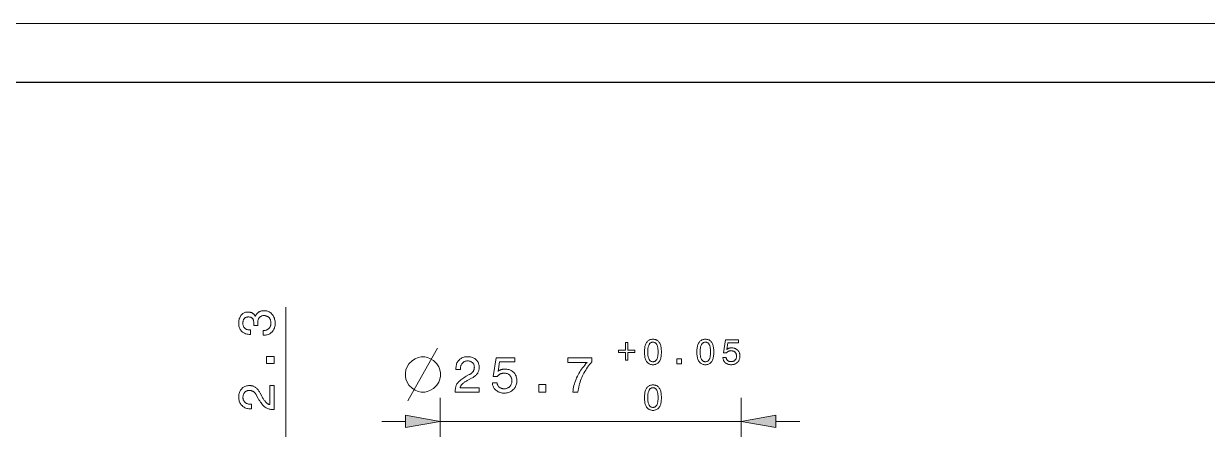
# Model space of a CAD drawing. Extents: x 0 to 297, y 0 to 420.
# Drawn here: x 60.2 to 161.3, y 385.3 to 420 of the extents above; entities that cross this region are included whole.
import ezdxf

# ---------------------------------------------------------------- set-up
doc = ezdxf.new("R2010")
doc.units = 0

msp = doc.modelspace()

# ---------------------------------------------------------------- linework, layer by layer
at = {"color": 7, "lineweight": 13}
for p, q in [((0, 420), (297, 420)), ((95.81, 386.02), (121.51, 386.02))]:
    msp.add_line(p, q, dxfattribs=at)
at = {"color": 7, "lineweight": 30}
msp.add_line((20, 415), (292, 415), dxfattribs=at)
at = {"color": 7, "lineweight": 13, "ltscale": 0.285705}
msp.add_line((82.62, 384.34), (82.62, 395.77), dxfattribs=at)
at = {"color": 7, "lineweight": 13, "ltscale": 0.185931}
for p, q in [((95.81, 380.58), (95.81, 388.02)), ((121.51, 380.58), (121.51, 388.02))]:
    msp.add_line(p, q, dxfattribs=at)
at = {"color": 7, "lineweight": 13, "ltscale": 0.051139}
for p, q in [((90.81, 386.02), (92.85, 386.02)), ((124.46, 386.02), (126.51, 386.02))]:
    msp.add_line(p, q, dxfattribs=at)
at = {"color": 7, "lineweight": 13}
for points in [[(80.68, 393.38), (80.68, 393.77), (80.74, 393.78), (80.8, 393.78), (80.86, 393.79), (80.91, 393.81), (80.96, 393.82), (81.01, 393.84), (81.05, 393.86), (81.09, 393.89), (81.13, 393.92), (81.17, 393.95), (81.2, 393.98), (81.23, 394.02), (81.26, 394.06), (81.28, 394.1), (81.3, 394.15), (81.32, 394.2), (81.33, 394.25), (81.34, 394.3), (81.34, 394.36), (81.34, 394.42), (81.34, 394.48), (81.34, 394.53), (81.33, 394.58), (81.32, 394.63), (81.3, 394.68), (81.29, 394.73), (81.27, 394.77), (81.24, 394.81), (81.22, 394.85), (81.19, 394.88), (81.15, 394.91), (81.12, 394.94), (81.08, 394.97), (81.04, 394.99), (81, 395.01), (80.95, 395.02), (80.91, 395.04), (80.86, 395.05), (80.81, 395.05), (80.75, 395.05), (80.7, 395.05), (80.66, 395.05), (80.61, 395.04), (80.57, 395.03), (80.53, 395.01), (80.49, 394.99), (80.45, 394.97), (80.42, 394.94), (80.39, 394.92), (80.36, 394.88), (80.33, 394.85), (80.31, 394.81), (80.29, 394.77), (80.27, 394.73), (80.25, 394.68), (80.24, 394.63), (80.23, 394.58), (80.23, 394.53), (80.22, 394.47), (80.22, 394.41), (80.22, 394.4), (80.22, 394.4), (80.22, 394.39), (80.22, 394.38), (80.22, 394.37), (80.22, 394.36), (80.22, 394.35), (80.22, 394.34), (80.22, 394.33), (80.22, 394.32), (80.22, 394.32), (80.22, 394.31), (80.22, 394.29), (80.22, 394.28), (80.22, 394.27), (80.23, 394.26), (80.23, 394.25), (80.23, 394.23), (80.23, 394.22), (80.23, 394.2), (79.89, 394.2), (79.89, 394.21), (79.89, 394.22), (79.89, 394.23), (79.89, 394.24), (79.89, 394.25), (79.89, 394.26), (79.89, 394.27), (79.89, 394.27), (79.89, 394.28), (79.89, 394.29), (79.89, 394.3), (79.89, 394.31), (79.89, 394.32), (79.89, 394.32), (79.89, 394.33), (79.89, 394.34), (79.89, 394.35), (79.89, 394.35), (79.89, 394.36), (79.89, 394.37), (79.89, 394.43), (79.89, 394.48), (79.88, 394.53), (79.87, 394.58), (79.86, 394.62), (79.85, 394.66), (79.84, 394.7), (79.82, 394.74), (79.8, 394.77), (79.78, 394.8), (79.75, 394.83), (79.73, 394.85), (79.7, 394.87), (79.67, 394.89), (79.63, 394.91), (79.6, 394.92), (79.56, 394.93), (79.52, 394.93), (79.47, 394.94), (79.43, 394.94), (79.38, 394.94), (79.34, 394.93), (79.3, 394.93), (79.26, 394.92), (79.23, 394.91), (79.19, 394.89), (79.16, 394.87), (79.13, 394.85), (79.1, 394.83), (79.08, 394.8), (79.05, 394.78), (79.03, 394.75), (79.01, 394.71), (79, 394.68), (78.99, 394.64), (78.97, 394.6), (78.97, 394.56), (78.96, 394.51), (78.96, 394.46), (78.95, 394.41), (78.96, 394.36), (78.96, 394.3), (78.97, 394.25), (78.98, 394.21), (79, 394.16), (79.01, 394.12), (79.03, 394.08), (79.06, 394.04), (79.09, 394.01), (79.12, 393.98), (79.15, 393.95), (79.19, 393.92), (79.23, 393.9), (79.27, 393.88), (79.32, 393.87), (79.37, 393.85), (79.42, 393.84), (79.47, 393.84), (79.53, 393.83), (79.59, 393.83), (79.59, 393.45), (79.56, 393.45), (79.48, 393.45), (79.4, 393.46), (79.32, 393.47), (79.24, 393.49), (79.17, 393.51), (79.1, 393.54), (79.04, 393.57), (78.97, 393.61), (78.92, 393.65), (78.86, 393.7), (78.81, 393.75), (78.77, 393.81), (78.73, 393.87), (78.69, 393.94), (78.67, 394), (78.64, 394.07), (78.62, 394.15), (78.61, 394.23), (78.6, 394.31), (78.6, 394.39), (78.6, 394.48), (78.61, 394.57), (78.62, 394.65), (78.63, 394.73), (78.65, 394.8), (78.68, 394.87), (78.71, 394.93), (78.74, 395), (78.77, 395.05), (78.81, 395.1), (78.86, 395.15), (78.91, 395.2), (78.96, 395.23), (79.01, 395.27), (79.07, 395.29), (79.13, 395.32), (79.19, 395.34), (79.26, 395.35), (79.33, 395.36), (79.41, 395.36), (79.45, 395.36), (79.49, 395.35), (79.53, 395.35), (79.57, 395.34), (79.61, 395.33), (79.65, 395.32), (79.68, 395.31), (79.72, 395.3), (79.75, 395.28), (79.78, 395.26), (79.81, 395.24), (79.84, 395.22), (79.87, 395.2), (79.89, 395.17), (79.91, 395.14), (79.94, 395.11), (79.96, 395.08), (79.98, 395.05), (80, 395.01), (80.01, 394.98), (80.03, 395.03), (80.05, 395.07), (80.08, 395.11), (80.1, 395.15), (80.13, 395.19), (80.16, 395.23), (80.19, 395.26), (80.22, 395.29), (80.25, 395.32), (80.29, 395.35), (80.33, 395.37), (80.37, 395.39), (80.41, 395.41), (80.45, 395.43), (80.5, 395.44), (80.55, 395.45), (80.59, 395.46), (80.65, 395.47), (80.7, 395.47), (80.75, 395.47), (80.84, 395.47), (80.92, 395.46), (81, 395.45), (81.07, 395.42), (81.14, 395.4), (81.21, 395.37), (81.27, 395.33), (81.33, 395.28), (81.39, 395.23), (81.44, 395.18), (81.49, 395.12), (81.54, 395.05), (81.58, 394.98), (81.61, 394.91), (81.64, 394.83), (81.66, 394.75), (81.68, 394.67), (81.7, 394.58), (81.7, 394.49), (81.71, 394.39), (81.7, 394.3), (81.7, 394.21), (81.68, 394.13), (81.66, 394.05), (81.64, 393.98), (81.61, 393.9), (81.57, 393.83), (81.53, 393.77), (81.49, 393.71), (81.43, 393.65), (81.38, 393.6), (81.32, 393.55), (81.25, 393.51), (81.19, 393.48), (81.12, 393.45), (81.04, 393.42), (80.96, 393.4), (80.88, 393.39), (80.8, 393.38), (80.71, 393.38)], [(111.63, 392.76), (111.84, 392.76), (111.84, 392.1), (112.44, 392.1), (112.44, 391.89), (111.84, 391.89), (111.84, 391.24), (111.63, 391.24), (111.63, 391.89), (111.03, 391.89), (111.03, 392.1), (111.63, 392.1)], [(113.25, 391.95), (113.25, 392.05), (113.26, 392.15), (113.27, 392.24), (113.28, 392.33), (113.29, 392.42), (113.32, 392.49), (113.34, 392.57), (113.37, 392.64), (113.4, 392.7), (113.43, 392.76), (113.47, 392.81), (113.52, 392.86), (113.56, 392.9), (113.61, 392.93), (113.66, 392.97), (113.72, 392.99), (113.78, 393.01), (113.84, 393.02), (113.91, 393.03), (113.98, 393.04), (114.05, 393.03), (114.11, 393.02), (114.18, 393.01), (114.23, 392.99), (114.29, 392.97), (114.34, 392.94), (114.39, 392.9), (114.44, 392.86), (114.48, 392.81), (114.52, 392.76), (114.55, 392.7), (114.58, 392.64), (114.61, 392.57), (114.64, 392.5), (114.66, 392.42), (114.67, 392.33), (114.69, 392.24), (114.69, 392.15), (114.7, 392.05), (114.7, 391.95), (114.7, 391.84), (114.69, 391.74), (114.69, 391.65), (114.67, 391.56), (114.66, 391.48), (114.64, 391.4), (114.61, 391.32), (114.58, 391.26), (114.55, 391.19), (114.52, 391.14), (114.48, 391.08), (114.44, 391.04), (114.39, 391), (114.34, 390.96), (114.29, 390.93), (114.23, 390.91), (114.18, 390.89), (114.11, 390.87), (114.05, 390.86), (113.98, 390.86), (113.91, 390.86), (113.84, 390.87), (113.78, 390.89), (113.72, 390.91), (113.66, 390.93), (113.61, 390.96), (113.56, 391), (113.52, 391.04), (113.47, 391.08), (113.43, 391.14), (113.4, 391.2), (113.37, 391.26), (113.34, 391.33), (113.32, 391.4), (113.29, 391.48), (113.28, 391.56), (113.27, 391.65), (113.26, 391.74), (113.25, 391.84)], [(113.54, 391.95), (113.54, 391.86), (113.54, 391.78), (113.55, 391.71), (113.55, 391.64), (113.56, 391.57), (113.58, 391.51), (113.59, 391.45), (113.61, 391.4), (113.62, 391.35), (113.64, 391.31), (113.67, 391.27), (113.69, 391.24), (113.72, 391.21), (113.75, 391.18), (113.78, 391.16), (113.81, 391.14), (113.85, 391.13), (113.89, 391.12), (113.93, 391.11), (113.98, 391.11), (114.02, 391.11), (114.06, 391.12), (114.1, 391.13), (114.14, 391.14), (114.17, 391.16), (114.2, 391.18), (114.23, 391.21), (114.26, 391.24), (114.29, 391.27), (114.31, 391.31), (114.33, 391.35), (114.34, 391.4), (114.36, 391.45), (114.37, 391.51), (114.39, 391.57), (114.39, 391.63), (114.4, 391.7), (114.41, 391.78), (114.41, 391.86), (114.41, 391.95), (114.41, 392.03), (114.41, 392.11), (114.4, 392.19), (114.39, 392.26), (114.39, 392.33), (114.37, 392.39), (114.36, 392.44), (114.34, 392.5), (114.33, 392.54), (114.31, 392.59), (114.29, 392.62), (114.26, 392.66), (114.23, 392.69), (114.2, 392.71), (114.17, 392.73), (114.14, 392.75), (114.1, 392.77), (114.06, 392.78), (114.02, 392.78), (113.98, 392.78), (113.93, 392.78), (113.89, 392.78), (113.85, 392.77), (113.81, 392.75), (113.78, 392.73), (113.75, 392.71), (113.72, 392.69), (113.69, 392.66), (113.67, 392.62), (113.64, 392.58), (113.62, 392.54), (113.61, 392.49), (113.59, 392.44), (113.58, 392.38), (113.56, 392.32), (113.55, 392.26), (113.55, 392.19), (113.54, 392.11), (113.54, 392.03)], [(117.73, 391.95), (117.73, 392.05), (117.73, 392.15), (117.74, 392.24), (117.76, 392.33), (117.77, 392.42), (117.79, 392.49), (117.82, 392.57), (117.84, 392.64), (117.88, 392.7), (117.91, 392.76), (117.95, 392.81), (117.99, 392.86), (118.04, 392.9), (118.09, 392.93), (118.14, 392.97), (118.2, 392.99), (118.26, 393.01), (118.32, 393.02), (118.38, 393.03), (118.45, 393.04), (118.52, 393.03), (118.59, 393.02), (118.65, 393.01), (118.71, 392.99), (118.77, 392.97), (118.82, 392.94), (118.87, 392.9), (118.92, 392.86), (118.96, 392.81), (119, 392.76), (119.03, 392.7), (119.06, 392.64), (119.09, 392.57), (119.11, 392.5), (119.13, 392.42), (119.15, 392.33), (119.16, 392.24), (119.17, 392.15), (119.18, 392.05), (119.18, 391.95), (119.18, 391.84), (119.17, 391.74), (119.16, 391.65), (119.15, 391.56), (119.13, 391.48), (119.11, 391.4), (119.09, 391.32), (119.06, 391.26), (119.03, 391.19), (119, 391.14), (118.96, 391.08), (118.92, 391.04), (118.87, 391), (118.82, 390.96), (118.77, 390.93), (118.71, 390.91), (118.65, 390.89), (118.59, 390.87), (118.52, 390.86), (118.45, 390.86), (118.38, 390.86), (118.32, 390.87), (118.26, 390.89), (118.2, 390.91), (118.14, 390.93), (118.09, 390.96), (118.04, 391), (117.99, 391.04), (117.95, 391.08), (117.91, 391.14), (117.88, 391.2), (117.84, 391.26), (117.82, 391.33), (117.79, 391.4), (117.77, 391.48), (117.76, 391.56), (117.74, 391.65), (117.73, 391.74), (117.73, 391.84)], [(118.01, 391.95), (118.02, 391.86), (118.02, 391.78), (118.02, 391.71), (118.03, 391.64), (118.04, 391.57), (118.05, 391.51), (118.07, 391.45), (118.08, 391.4), (118.1, 391.35), (118.12, 391.31), (118.14, 391.27), (118.17, 391.24), (118.2, 391.21), (118.23, 391.18), (118.26, 391.16), (118.29, 391.14), (118.33, 391.13), (118.37, 391.12), (118.41, 391.11), (118.45, 391.11), (118.5, 391.11), (118.54, 391.12), (118.58, 391.13), (118.62, 391.14), (118.65, 391.16), (118.68, 391.18), (118.71, 391.21), (118.74, 391.24), (118.76, 391.27), (118.78, 391.31), (118.8, 391.35), (118.82, 391.4), (118.84, 391.45), (118.85, 391.51), (118.86, 391.57), (118.87, 391.63), (118.88, 391.7), (118.88, 391.78), (118.89, 391.86), (118.89, 391.95), (118.89, 392.03), (118.88, 392.11), (118.88, 392.19), (118.87, 392.26), (118.86, 392.33), (118.85, 392.39), (118.84, 392.44), (118.82, 392.5), (118.8, 392.54), (118.78, 392.59), (118.76, 392.62), (118.74, 392.66), (118.71, 392.69), (118.68, 392.71), (118.65, 392.73), (118.62, 392.75), (118.58, 392.77), (118.54, 392.78), (118.5, 392.78), (118.45, 392.78), (118.41, 392.78), (118.37, 392.78), (118.33, 392.77), (118.29, 392.75), (118.26, 392.73), (118.23, 392.71), (118.2, 392.69), (118.17, 392.66), (118.14, 392.62), (118.12, 392.58), (118.1, 392.54), (118.08, 392.49), (118.07, 392.44), (118.05, 392.38), (118.04, 392.32), (118.03, 392.26), (118.02, 392.19), (118.02, 392.11), (118.02, 392.03)], [(119.94, 391.47), (120.22, 391.47), (120.23, 391.44), (120.24, 391.41), (120.25, 391.38), (120.26, 391.35), (120.27, 391.32), (120.29, 391.3), (120.3, 391.28), (120.32, 391.25), (120.34, 391.23), (120.36, 391.21), (120.38, 391.2), (120.41, 391.18), (120.43, 391.17), (120.46, 391.15), (120.49, 391.14), (120.52, 391.14), (120.55, 391.13), (120.58, 391.12), (120.61, 391.12), (120.64, 391.12), (120.69, 391.12), (120.73, 391.13), (120.76, 391.13), (120.8, 391.14), (120.84, 391.15), (120.87, 391.17), (120.9, 391.18), (120.93, 391.2), (120.96, 391.23), (120.98, 391.25), (121.01, 391.28), (121.03, 391.3), (121.05, 391.33), (121.07, 391.37), (121.08, 391.4), (121.09, 391.43), (121.1, 391.47), (121.11, 391.51), (121.11, 391.55), (121.11, 391.59), (121.11, 391.63), (121.11, 391.67), (121.1, 391.71), (121.09, 391.74), (121.08, 391.78), (121.07, 391.81), (121.05, 391.84), (121.03, 391.87), (121.01, 391.9), (120.99, 391.93), (120.96, 391.95), (120.93, 391.97), (120.9, 391.99), (120.87, 392.01), (120.84, 392.02), (120.8, 392.03), (120.77, 392.04), (120.73, 392.05), (120.69, 392.05), (120.64, 392.06), (120.62, 392.05), (120.6, 392.05), (120.57, 392.05), (120.55, 392.05), (120.53, 392.04), (120.51, 392.04), (120.48, 392.03), (120.46, 392.02), (120.44, 392.02), (120.42, 392.01), (120.4, 392), (120.38, 391.99), (120.36, 391.97), (120.34, 391.96), (120.33, 391.95), (120.31, 391.93), (120.29, 391.92), (120.28, 391.9), (120.26, 391.88), (120.24, 391.86), (120, 391.86), (120.17, 392.97), (121.29, 392.97), (121.29, 392.73), (120.37, 392.73), (120.29, 392.16), (120.3, 392.17), (120.32, 392.19), (120.34, 392.2), (120.35, 392.21), (120.37, 392.22), (120.39, 392.23), (120.41, 392.24), (120.43, 392.25), (120.45, 392.26), (120.47, 392.26), (120.49, 392.27), (120.51, 392.28), (120.53, 392.28), (120.55, 392.28), (120.57, 392.29), (120.6, 392.29), (120.62, 392.29), (120.64, 392.3), (120.67, 392.3), (120.69, 392.3), (120.75, 392.3), (120.81, 392.29), (120.87, 392.28), (120.93, 392.27), (120.98, 392.25), (121.03, 392.23), (121.08, 392.2), (121.13, 392.17), (121.17, 392.14), (121.21, 392.11), (121.25, 392.07), (121.28, 392.02), (121.31, 391.98), (121.34, 391.93), (121.36, 391.88), (121.37, 391.83), (121.39, 391.78), (121.4, 391.72), (121.4, 391.66), (121.41, 391.6), (121.4, 391.54), (121.4, 391.47), (121.39, 391.42), (121.37, 391.36), (121.35, 391.3), (121.33, 391.25), (121.3, 391.2), (121.27, 391.15), (121.24, 391.11), (121.2, 391.07), (121.15, 391.03), (121.11, 390.99), (121.06, 390.96), (121.01, 390.94), (120.96, 390.91), (120.9, 390.89), (120.84, 390.88), (120.78, 390.87), (120.72, 390.86), (120.65, 390.86), (120.6, 390.86), (120.54, 390.87), (120.48, 390.88), (120.43, 390.89), (120.38, 390.9), (120.33, 390.92), (120.29, 390.94), (120.24, 390.97), (120.2, 391), (120.16, 391.03), (120.12, 391.06), (120.09, 391.1), (120.06, 391.14), (120.03, 391.18), (120.01, 391.22), (119.99, 391.27), (119.97, 391.32), (119.96, 391.36), (119.95, 391.42)], [(81.62, 390.97), (80.98, 390.97), (80.98, 391.57), (81.62, 391.57)], [(94.48, 391.52), (94.18, 391.52), (93.93, 391.47), (93.68, 391.37), (93.43, 391.22), (93.13, 390.92), (92.98, 390.67), (92.88, 390.42), (92.83, 390.17), (92.83, 389.87), (92.88, 389.62), (92.98, 389.37), (93.13, 389.12), (93.43, 388.82), (93.68, 388.67), (93.93, 388.57), (94.18, 388.52), (94.48, 388.52), (94.73, 388.57), (94.98, 388.67), (95.23, 388.82), (95.53, 389.12), (95.68, 389.37), (95.78, 389.62), (95.83, 389.87), (95.83, 390.17), (95.78, 390.42), (95.68, 390.67), (95.53, 390.92), (95.23, 391.22), (94.98, 391.37), (94.73, 391.47)], [(97.08, 388.52), (97.08, 388.53), (97.08, 388.62), (97.09, 388.71), (97.1, 388.79), (97.11, 388.87), (97.13, 388.94), (97.15, 389.02), (97.18, 389.09), (97.21, 389.15), (97.24, 389.22), (97.28, 389.28), (97.33, 389.34), (97.38, 389.4), (97.44, 389.46), (97.5, 389.52), (97.57, 389.57), (97.65, 389.63), (97.74, 389.69), (97.83, 389.75), (97.93, 389.81), (98.03, 389.87), (98.28, 390.01), (98.33, 390.03), (98.37, 390.06), (98.41, 390.09), (98.45, 390.11), (98.48, 390.14), (98.52, 390.17), (98.55, 390.2), (98.57, 390.23), (98.6, 390.26), (98.62, 390.29), (98.64, 390.32), (98.66, 390.35), (98.67, 390.39), (98.69, 390.42), (98.7, 390.46), (98.71, 390.49), (98.72, 390.53), (98.72, 390.57), (98.72, 390.61), (98.73, 390.65), (98.72, 390.7), (98.72, 390.74), (98.71, 390.79), (98.7, 390.83), (98.68, 390.87), (98.67, 390.9), (98.65, 390.94), (98.62, 390.97), (98.59, 391.01), (98.56, 391.04), (98.53, 391.06), (98.49, 391.09), (98.45, 391.11), (98.41, 391.13), (98.37, 391.15), (98.33, 391.16), (98.28, 391.17), (98.23, 391.18), (98.18, 391.18), (98.12, 391.18), (98.07, 391.18), (98.02, 391.17), (97.97, 391.17), (97.93, 391.15), (97.88, 391.14), (97.84, 391.12), (97.8, 391.09), (97.76, 391.06), (97.73, 391.03), (97.7, 391), (97.67, 390.96), (97.64, 390.92), (97.62, 390.87), (97.6, 390.83), (97.58, 390.78), (97.56, 390.72), (97.55, 390.67), (97.54, 390.61), (97.54, 390.55), (97.54, 390.49), (97.54, 390.45), (97.15, 390.45), (97.15, 390.51), (97.15, 390.6), (97.16, 390.69), (97.17, 390.78), (97.19, 390.86), (97.21, 390.94), (97.24, 391.01), (97.28, 391.08), (97.32, 391.14), (97.37, 391.21), (97.42, 391.26), (97.47, 391.32), (97.53, 391.36), (97.6, 391.4), (97.66, 391.44), (97.73, 391.47), (97.81, 391.5), (97.89, 391.52), (97.97, 391.53), (98.06, 391.54), (98.15, 391.54), (98.23, 391.54), (98.32, 391.53), (98.4, 391.52), (98.47, 391.5), (98.55, 391.48), (98.62, 391.45), (98.68, 391.42), (98.75, 391.38), (98.81, 391.34), (98.86, 391.29), (98.92, 391.24), (98.96, 391.19), (99, 391.13), (99.04, 391.07), (99.07, 391.01), (99.09, 390.94), (99.11, 390.87), (99.13, 390.8), (99.13, 390.73), (99.14, 390.65), (99.14, 390.59), (99.13, 390.53), (99.12, 390.47), (99.11, 390.41), (99.1, 390.36), (99.08, 390.3), (99.06, 390.25), (99.03, 390.2), (99.01, 390.15), (98.98, 390.1), (98.94, 390.06), (98.91, 390.01), (98.87, 389.97), (98.82, 389.93), (98.77, 389.89), (98.72, 389.85), (98.67, 389.81), (98.61, 389.77), (98.55, 389.74), (98.49, 389.7), (98.23, 389.57), (98.16, 389.53), (98.1, 389.5), (98.04, 389.46), (97.98, 389.43), (97.92, 389.39), (97.88, 389.36), (97.83, 389.33), (97.79, 389.29), (97.75, 389.26), (97.72, 389.23), (97.69, 389.2), (97.66, 389.17), (97.63, 389.14), (97.61, 389.11), (97.59, 389.07), (97.57, 389.04), (97.55, 389), (97.53, 388.97), (97.52, 388.93), (97.51, 388.89), (99.14, 388.89), (99.14, 388.52)], [(100.26, 389.3), (100.66, 389.3), (100.67, 389.26), (100.68, 389.21), (100.69, 389.17), (100.71, 389.13), (100.73, 389.1), (100.75, 389.06), (100.77, 389.03), (100.8, 389), (100.82, 388.97), (100.85, 388.94), (100.89, 388.91), (100.92, 388.89), (100.96, 388.87), (101, 388.85), (101.03, 388.84), (101.08, 388.83), (101.12, 388.82), (101.16, 388.81), (101.21, 388.81), (101.26, 388.81), (101.32, 388.81), (101.38, 388.81), (101.43, 388.82), (101.48, 388.84), (101.53, 388.85), (101.58, 388.87), (101.62, 388.9), (101.67, 388.92), (101.71, 388.96), (101.74, 388.99), (101.78, 389.03), (101.81, 389.07), (101.84, 389.11), (101.86, 389.16), (101.88, 389.2), (101.9, 389.25), (101.91, 389.3), (101.92, 389.36), (101.93, 389.41), (101.93, 389.47), (101.93, 389.53), (101.92, 389.59), (101.91, 389.64), (101.9, 389.7), (101.88, 389.75), (101.86, 389.79), (101.84, 389.84), (101.81, 389.88), (101.78, 389.92), (101.75, 389.96), (101.71, 389.99), (101.67, 390.02), (101.63, 390.05), (101.58, 390.08), (101.53, 390.1), (101.48, 390.11), (101.43, 390.12), (101.38, 390.13), (101.32, 390.14), (101.26, 390.14), (101.22, 390.14), (101.19, 390.14), (101.16, 390.13), (101.12, 390.13), (101.09, 390.12), (101.06, 390.12), (101.03, 390.11), (101, 390.1), (100.97, 390.08), (100.94, 390.07), (100.91, 390.06), (100.88, 390.04), (100.86, 390.02), (100.83, 390), (100.81, 389.98), (100.78, 389.96), (100.76, 389.94), (100.73, 389.92), (100.71, 389.89), (100.69, 389.86), (100.34, 389.86), (100.58, 391.45), (102.18, 391.45), (102.18, 391.1), (100.87, 391.1), (100.75, 390.29), (100.77, 390.31), (100.79, 390.33), (100.82, 390.35), (100.84, 390.36), (100.87, 390.38), (100.89, 390.39), (100.92, 390.4), (100.95, 390.42), (100.97, 390.43), (101, 390.44), (101.03, 390.45), (101.06, 390.46), (101.09, 390.46), (101.12, 390.47), (101.16, 390.47), (101.19, 390.48), (101.22, 390.48), (101.25, 390.48), (101.29, 390.49), (101.32, 390.49), (101.41, 390.48), (101.5, 390.48), (101.58, 390.46), (101.66, 390.44), (101.74, 390.42), (101.81, 390.39), (101.88, 390.35), (101.95, 390.31), (102.01, 390.26), (102.07, 390.21), (102.12, 390.16), (102.17, 390.1), (102.21, 390.03), (102.25, 389.97), (102.28, 389.9), (102.3, 389.82), (102.32, 389.75), (102.34, 389.66), (102.34, 389.58), (102.35, 389.49), (102.34, 389.4), (102.34, 389.31), (102.32, 389.23), (102.3, 389.14), (102.27, 389.07), (102.24, 388.99), (102.2, 388.92), (102.16, 388.85), (102.11, 388.79), (102.05, 388.73), (101.99, 388.67), (101.92, 388.62), (101.85, 388.58), (101.78, 388.54), (101.71, 388.51), (101.63, 388.48), (101.54, 388.46), (101.46, 388.45), (101.37, 388.44), (101.27, 388.44), (101.19, 388.44), (101.11, 388.44), (101.03, 388.46), (100.96, 388.47), (100.88, 388.5), (100.82, 388.52), (100.75, 388.55), (100.69, 388.59), (100.63, 388.63), (100.57, 388.67), (100.52, 388.72), (100.47, 388.78), (100.42, 388.83), (100.39, 388.89), (100.35, 388.95), (100.32, 389.02), (100.3, 389.08), (100.28, 389.15), (100.27, 389.23)], [(107.12, 388.52), (107.15, 388.67), (107.17, 388.81), (107.2, 388.95), (107.23, 389.08), (107.27, 389.22), (107.31, 389.35), (107.36, 389.49), (107.41, 389.61), (107.46, 389.74), (107.52, 389.87), (107.58, 389.99), (107.65, 390.11), (107.72, 390.24), (107.8, 390.36), (107.88, 390.48), (107.97, 390.6), (108.06, 390.71), (108.15, 390.83), (108.25, 390.95), (108.35, 391.06), (106.71, 391.06), (106.71, 391.45), (108.77, 391.45), (108.77, 391.1), (108.67, 390.98), (108.57, 390.87), (108.48, 390.75), (108.39, 390.64), (108.31, 390.52), (108.23, 390.4), (108.16, 390.28), (108.08, 390.15), (108.02, 390.03), (107.96, 389.9), (107.9, 389.77), (107.84, 389.64), (107.79, 389.51), (107.75, 389.37), (107.71, 389.23), (107.67, 389.1), (107.64, 388.95), (107.61, 388.81), (107.58, 388.67), (107.56, 388.52)], [(116.01, 390.92), (116.01, 391.37), (116.42, 391.37), (116.42, 390.92)], [(81.62, 387.02), (81.61, 387.02), (81.52, 387.02), (81.44, 387.02), (81.35, 387.03), (81.27, 387.05), (81.2, 387.07), (81.13, 387.09), (81.06, 387.12), (80.99, 387.15), (80.93, 387.18), (80.86, 387.22), (80.8, 387.27), (80.74, 387.32), (80.69, 387.38), (80.63, 387.44), (80.57, 387.51), (80.51, 387.59), (80.45, 387.67), (80.39, 387.77), (80.33, 387.86), (80.27, 387.97), (80.13, 388.22), (80.11, 388.27), (80.08, 388.31), (80.06, 388.35), (80.03, 388.39), (80, 388.42), (79.97, 388.45), (79.94, 388.48), (79.91, 388.51), (79.88, 388.54), (79.85, 388.56), (79.82, 388.58), (79.79, 388.6), (79.76, 388.61), (79.72, 388.63), (79.69, 388.64), (79.65, 388.65), (79.61, 388.65), (79.57, 388.66), (79.53, 388.66), (79.49, 388.66), (79.44, 388.66), (79.4, 388.66), (79.36, 388.65), (79.31, 388.64), (79.28, 388.62), (79.24, 388.61), (79.2, 388.58), (79.17, 388.56), (79.14, 388.53), (79.11, 388.5), (79.08, 388.47), (79.05, 388.43), (79.03, 388.39), (79.01, 388.35), (79, 388.31), (78.98, 388.26), (78.97, 388.22), (78.97, 388.17), (78.96, 388.12), (78.96, 388.06), (78.96, 388.01), (78.97, 387.96), (78.98, 387.91), (78.99, 387.86), (79.01, 387.82), (79.03, 387.78), (79.05, 387.74), (79.08, 387.7), (79.11, 387.67), (79.14, 387.63), (79.18, 387.6), (79.22, 387.58), (79.27, 387.55), (79.32, 387.53), (79.37, 387.52), (79.42, 387.5), (79.47, 387.49), (79.53, 387.48), (79.59, 387.48), (79.65, 387.48), (79.69, 387.48), (79.69, 387.09), (79.63, 387.09), (79.54, 387.09), (79.45, 387.1), (79.36, 387.11), (79.28, 387.13), (79.2, 387.15), (79.13, 387.18), (79.06, 387.22), (79, 387.26), (78.94, 387.3), (78.88, 387.36), (78.83, 387.41), (78.78, 387.47), (78.74, 387.53), (78.7, 387.6), (78.67, 387.67), (78.65, 387.75), (78.63, 387.83), (78.61, 387.91), (78.6, 388), (78.6, 388.09), (78.6, 388.17), (78.61, 388.26), (78.62, 388.34), (78.64, 388.41), (78.66, 388.49), (78.69, 388.56), (78.72, 388.62), (78.76, 388.69), (78.8, 388.75), (78.85, 388.8), (78.9, 388.85), (78.95, 388.9), (79.01, 388.94), (79.07, 388.98), (79.13, 389.01), (79.2, 389.03), (79.27, 389.05), (79.34, 389.06), (79.42, 389.07), (79.49, 389.08), (79.56, 389.07), (79.62, 389.07), (79.67, 389.06), (79.73, 389.05), (79.79, 389.04), (79.84, 389.02), (79.89, 389), (79.94, 388.97), (79.99, 388.95), (80.04, 388.92), (80.08, 388.88), (80.13, 388.84), (80.17, 388.8), (80.21, 388.76), (80.25, 388.71), (80.29, 388.66), (80.33, 388.61), (80.37, 388.55), (80.41, 388.49), (80.44, 388.43), (80.57, 388.17), (80.61, 388.1), (80.64, 388.04), (80.68, 387.98), (80.71, 387.92), (80.75, 387.86), (80.78, 387.81), (80.82, 387.77), (80.85, 387.73), (80.88, 387.69), (80.91, 387.66), (80.94, 387.63), (80.97, 387.6), (81, 387.57), (81.04, 387.55), (81.07, 387.52), (81.1, 387.51), (81.14, 387.49), (81.18, 387.47), (81.21, 387.46), (81.25, 387.45), (81.25, 389.08), (81.62, 389.08)], [(104.23, 388.52), (104.23, 389.16), (104.82, 389.16), (104.82, 388.52)], [(113.25, 388.05), (113.25, 388.15), (113.26, 388.25), (113.27, 388.34), (113.28, 388.43), (113.29, 388.52), (113.32, 388.59), (113.34, 388.67), (113.37, 388.74), (113.4, 388.8), (113.43, 388.86), (113.47, 388.91), (113.52, 388.96), (113.56, 389), (113.61, 389.03), (113.66, 389.07), (113.72, 389.09), (113.78, 389.11), (113.84, 389.12), (113.91, 389.13), (113.98, 389.14), (114.05, 389.13), (114.11, 389.12), (114.18, 389.11), (114.23, 389.09), (114.29, 389.07), (114.34, 389.04), (114.39, 389), (114.44, 388.96), (114.48, 388.91), (114.52, 388.86), (114.55, 388.8), (114.58, 388.74), (114.61, 388.67), (114.64, 388.6), (114.66, 388.52), (114.67, 388.43), (114.69, 388.34), (114.69, 388.25), (114.7, 388.15), (114.7, 388.05), (114.7, 387.94), (114.69, 387.84), (114.69, 387.75), (114.67, 387.66), (114.66, 387.58), (114.64, 387.5), (114.61, 387.42), (114.58, 387.36), (114.55, 387.29), (114.52, 387.24), (114.48, 387.18), (114.44, 387.14), (114.39, 387.1), (114.34, 387.06), (114.29, 387.03), (114.23, 387.01), (114.18, 386.99), (114.11, 386.97), (114.05, 386.96), (113.98, 386.96), (113.91, 386.96), (113.84, 386.97), (113.78, 386.99), (113.72, 387.01), (113.66, 387.03), (113.61, 387.06), (113.56, 387.1), (113.52, 387.14), (113.47, 387.18), (113.43, 387.24), (113.4, 387.3), (113.37, 387.36), (113.34, 387.43), (113.32, 387.5), (113.29, 387.58), (113.28, 387.66), (113.27, 387.75), (113.26, 387.84), (113.25, 387.94)], [(113.54, 388.05), (113.54, 387.96), (113.54, 387.88), (113.55, 387.81), (113.55, 387.74), (113.56, 387.67), (113.58, 387.61), (113.59, 387.55), (113.61, 387.5), (113.62, 387.45), (113.64, 387.41), (113.67, 387.37), (113.69, 387.34), (113.72, 387.31), (113.75, 387.28), (113.78, 387.26), (113.81, 387.24), (113.85, 387.23), (113.89, 387.22), (113.93, 387.21), (113.98, 387.21), (114.02, 387.21), (114.06, 387.22), (114.1, 387.23), (114.14, 387.24), (114.17, 387.26), (114.2, 387.28), (114.23, 387.31), (114.26, 387.34), (114.29, 387.37), (114.31, 387.41), (114.33, 387.45), (114.34, 387.5), (114.36, 387.55), (114.37, 387.61), (114.39, 387.67), (114.39, 387.73), (114.4, 387.8), (114.41, 387.88), (114.41, 387.96), (114.41, 388.05), (114.41, 388.13), (114.41, 388.21), (114.4, 388.29), (114.39, 388.36), (114.39, 388.43), (114.37, 388.49), (114.36, 388.54), (114.34, 388.6), (114.33, 388.64), (114.31, 388.69), (114.29, 388.72), (114.26, 388.76), (114.23, 388.79), (114.2, 388.81), (114.17, 388.83), (114.14, 388.85), (114.1, 388.87), (114.06, 388.88), (114.02, 388.88), (113.98, 388.88), (113.93, 388.88), (113.89, 388.88), (113.85, 388.87), (113.81, 388.85), (113.78, 388.83), (113.75, 388.81), (113.72, 388.79), (113.69, 388.76), (113.67, 388.72), (113.64, 388.68), (113.62, 388.64), (113.61, 388.59), (113.59, 388.54), (113.58, 388.48), (113.56, 388.42), (113.55, 388.36), (113.55, 388.29), (113.54, 388.21), (113.54, 388.13)], [(92.85, 385.5), (95.81, 386.02), (92.85, 386.54)], [(124.46, 386.54), (121.51, 386.02), (124.46, 385.5)]]:
    msp.add_lwpolyline(points, close=True, dxfattribs=at)
msp.add_lwpolyline([(93.03, 387.77), (94.73, 390.77), (95.58, 392.27)], dxfattribs=at)
for points in [[(92.85, 385.5), (95.81, 386.02), (92.85, 385.5), (92.85, 386.54)], [(124.46, 386.54), (121.51, 386.02), (124.46, 386.54), (124.46, 385.5)]]:
    msp.add_solid(points, dxfattribs=at)

doc.saveas('drawing.dxf')
